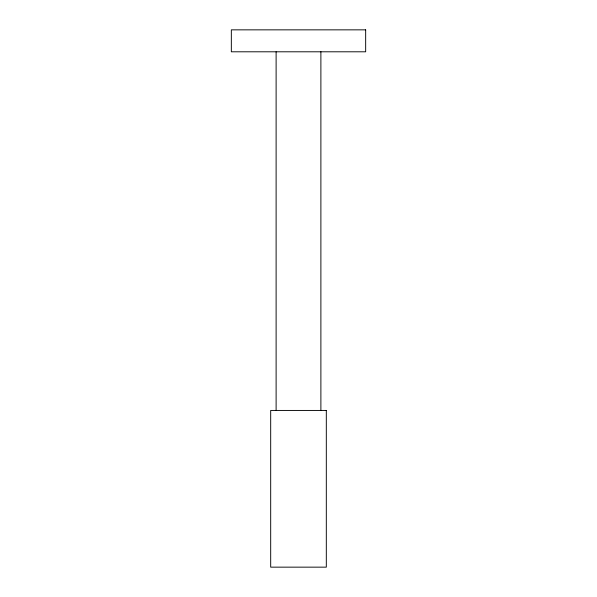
<?xml version="1.0" encoding="UTF-8"?>
<svg xmlns="http://www.w3.org/2000/svg" width="597" height="597" viewBox="0 0 597 597"><rect width="100%" height="100%" fill="white"/><g stroke="black" fill="none" stroke-linecap="round" stroke-linejoin="round"><path stroke-width="0.9" d="M320.887 51.663L320.887 410.438M276.113 51.797L276.113 410.438M365.662 29.85L231.337 29.85L231.337 51.797L365.662 51.797L365.662 29.85M326.313 410.438L270.687 410.438L270.687 567.15L326.313 567.15L326.313 410.438"/></g></svg>
